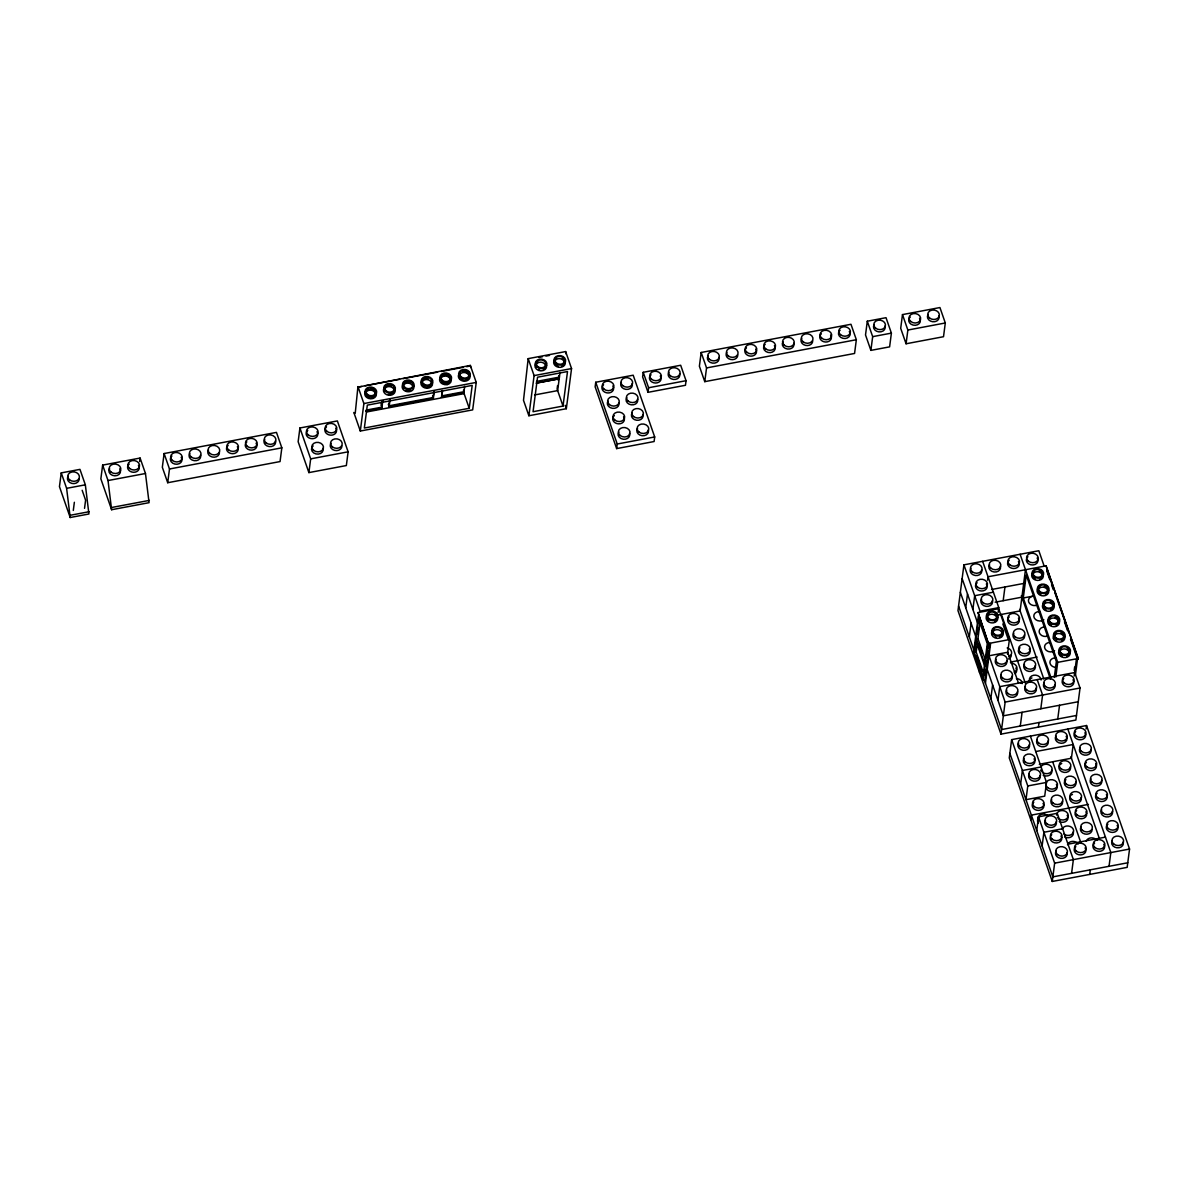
<?xml version="1.0" encoding="UTF-8"?>
<svg xmlns="http://www.w3.org/2000/svg" width="1189" height="1189" viewBox="0 0 1189 1189"><rect width="100%" height="100%" fill="white"/><g stroke="black" fill="none" stroke-linecap="round" stroke-linejoin="round"><path stroke-width="1.5" d="M61.234 472.895L59.45 486.628L70.196 517.512L88.922 513.99L85.34 484.815L79.96 469.373L61.234 472.895L66.614 488.337L70.196 517.512M73.302 510.453L74.357 502.278M84.538 508.342L85.593 500.168L82.16 490.284M102.64 465.107L100.857 478.84L111.617 509.724L149.071 502.679L145.474 473.504L140.094 458.062L102.64 465.107L108.021 480.549L111.617 509.724M139.648 461.495L140.094 458.062M164.112 453.544L162.328 467.277L167.708 482.719L280.054 461.57L281.838 447.837L276.472 432.395L164.112 453.544L169.492 468.986L167.708 482.719M299.925 427.981L298.142 441.714L308.887 472.598L346.341 465.553L348.124 451.82L337.379 420.936L299.925 427.981L310.671 458.865L308.887 472.598M357.889 387.138L470.324 365.424L476.239 382.412L472.672 409.878L360.312 431.027L353.861 412.494L355.229 413.296L357.889 387.138L361.515 386.47M360.312 431.027L363.879 403.561L357.963 386.574M381.06 405.672L381.535 402.045M366.316 410.918L381.862 407.99L382.308 401.778M381.862 407.99L382.813 400.738M389.561 400.411L388.862 405.85L433.093 397.527L433.807 392.088M434.312 391.047L433.361 398.3L389.13 406.623L390.066 399.37M441.758 394.124L442.234 390.497M442.501 391.27L441.788 396.71L464.26 392.474L463.457 390.17M469.224 408.288L472.196 385.399L367.327 405.137L364.354 428.025L469.224 408.288L463.844 392.86L464.706 386.276M464.26 392.474L464.111 393.618L366.48 412.003M470.785 367.55L470.324 365.424M528.184 358.632L523.502 400.307L528.882 415.749L566.336 408.704L571.552 368.56L565.637 351.572L528.184 358.632L534.099 375.605L528.882 415.749M557.567 385.563L557.106 389.071L563.021 406.058L533.058 411.706L537.547 377.195L567.51 371.548L563.021 406.058M558.25 380.272L558.86 375.561L559.41 377.106L536.492 381.416M560.004 372.454L557.656 390.616L534.738 394.926M565.637 351.572L566.068 353.95M595.734 382.249L595.139 386.826L616.645 448.595L654.099 441.535L654.693 436.958L633.187 375.204L595.734 382.249L617.24 444.017L616.645 448.595M643.219 372.306L642.625 376.883L648.005 392.325L685.459 385.281L686.053 380.703L680.673 365.261L643.219 372.306L648.6 387.748L648.005 392.325M701.168 352.479L699.385 366.212L704.765 381.654L854.564 353.46L856.348 339.727L850.967 324.285L701.168 352.479L706.548 367.921L704.765 381.654M867.301 321.208L865.518 334.941L870.883 350.383L889.61 346.861L891.393 333.128L886.013 317.686L867.301 321.208L872.667 336.65L870.883 350.383M902.481 314.595L900.697 328.327L906.077 343.77L943.516 336.71L945.3 322.977L939.934 307.55L902.481 314.595L907.861 330.037L906.077 343.77M1044.195 566.187L1038.829 550.745L963.922 564.849L957.977 610.626L1000.975 734.133L1075.882 720.044L1080.043 688L1074.663 672.558L999.771 686.662L997.987 700.395M965.721 607.757L967.504 594.024M969.317 636.918L971.101 623.185M972.884 609.452L974.668 595.719L993.395 592.196M1007.484 654.173L1009.387 639.578L998.641 608.694L978.042 612.573L988.683 644.289L990.556 643.933L985.443 683.244M974.326 652.464L978.681 619.008L987.271 643.71L982.931 677.165L974.326 652.464L976.199 652.107L977.521 641.956M975.693 650.398L976.169 646.712M977.834 633.841L978.562 628.312M977.804 639.786L980.316 620.42M987.569 580.202L988.014 576.769L1046.067 565.845L1078.319 658.483L1076.372 659.405L1074.217 675.991M979.483 672.38L980.078 667.802M983.258 680.376L988.029 643.576L978.354 615.798L973.583 652.583L983.258 680.376L985.131 680.019L989.902 643.234M988.683 644.289L978.042 612.573M985.027 675.129L985.755 669.541M986.171 666.241L986.87 660.965M987.405 656.833L988.104 651.379M988.579 647.752L989.144 643.353M998.166 612.35L998.775 607.638L982.649 561.327M1003.174 600.698L1004.958 586.965M990.823 698.686L992.607 684.953M1000.975 734.133L1005.136 702.09L989.01 655.778L1007.737 652.256L1018.497 683.14M1025.468 569.709L1020.117 610.908L998.715 614.936M1050.972 677.522L1023.283 597.978L1026.256 575.09L1056.352 661.56L1054.301 677.403M1011.646 739.632L1009.268 757.943L1052.265 881.45L1127.172 867.361L1129.55 849.05L1086.553 725.528L1011.646 739.632L1027.772 785.944L1025.988 799.677L1044.715 796.154L1046.498 782.421L1030.373 736.11M1020.296 726.033L1022.079 712.3M1046.067 565.845L1078.245 659.048M1020.608 784.235L1022.391 770.502L1041.118 766.979M1038.428 727.088L1039.023 722.511M1040.806 708.778L1042.59 695.045L1037.209 679.603M1030.774 819.697L1031.368 815.119L1088.425 804.388M1055.817 677.002L1057.72 662.347L1020.103 554.267M1036.734 830.561L1038.517 816.828L1057.244 813.306L1073.37 859.617L1071.586 873.35M1057.749 718.988L1059.533 705.255M1042.114 846.003L1043.897 832.27L1062.624 828.748M1074.202 670.447L1074.648 667.014M1075.54 668.545L1076.015 664.919M1075.406 675.248L1077.635 658.082L1070.695 638.121M1052.265 881.45L1054.643 863.155L1038.517 816.828M1086.107 728.961L1086.553 725.528M1089.719 874.405L1090.313 869.828M1109.04 866.305L1110.823 852.572L1067.826 729.05M986.335 664.948L986.558 663.299M402.447 385.399L402.343 385.622A5.856 4.726 7.4 0 0 403.948 390.26L405.181 391.047A5.856 4.726 7.4 0 0 412.211 390.512A5.856 4.726 7.4 0 0 413.014 384.805M1046.959 593.43L1047.152 593.222A4.89 3.939 7.4 0 0 1047.628 592.285M1043.883 603.269L1043.154 604.027A5.856 4.726 7.4 0 0 1045.012 610.343A5.856 4.726 7.4 0 0 1052.815 609.734A5.856 4.726 7.4 0 0 1052.339 603.313M1054.628 634.138L1053.915 634.896A5.856 4.726 7.4 0 0 1055.758 641.213A5.856 4.726 7.4 0 0 1063.575 640.618A5.856 4.726 7.4 0 0 1063.085 634.198M559.187 378.786L536.298 383.111L559.187 378.786L558.652 377.24M365.142 385.786L399.578 379.306M403.205 378.622L437.626 372.142M441.253 371.458L462.997 367.371M466.623 366.688L470.25 366.004M538.78 357.443L542.347 356.774M545.914 356.106L549.481 355.437M363.879 403.561L476.239 382.412M534.099 375.605L571.552 368.56M366.049 410.146L381.595 407.218M441.52 395.937L463.992 391.716M365.93 411.275L369.407 410.621M372.885 409.967L381.58 408.332M397.498 405.345L406.385 403.666M409.937 402.997L413.49 402.328M417.042 401.659L425.93 399.994M441.238 397.111L444.716 396.457M448.194 395.803L451.671 395.149M455.149 394.495L463.844 392.86M66.614 488.337L85.34 484.815M108.021 480.549L145.474 473.504M169.492 468.986L281.838 447.837M706.548 367.921L856.348 339.727M872.667 336.65L891.393 333.128M907.861 330.037L945.3 322.977M648.6 387.748L686.053 380.703M310.671 458.865L348.124 451.82M70.493 515.223L89.22 511.701M111.915 507.435L149.368 500.391M617.24 444.017L654.693 436.958M991.581 589.491L1024.576 583.279M995.148 602.214L1022.793 597.012M1023.283 597.978L1033.954 595.971M998.775 607.638L980.048 611.161L963.922 564.849M988.787 643.457L1009.387 639.578M1053.409 638.493L1054.346 638.315A4.89 3.939 7.4 0 1 1059.577 633.529A4.89 3.939 7.4 0 1 1063.278 639.533M1063.709 636.546L1064.645 636.368M1010.382 662.095L1037.135 657.056M1057.72 662.347L1078.319 658.483M1005.136 702.09L1080.043 688M1078.26 701.733L1003.353 715.823L987.227 669.511M1076.476 715.466L1001.569 729.556L984.254 679.811M1035.738 751.552L1073.191 744.492L1071.408 758.225L1039.305 764.274M1027.772 785.944L1046.498 782.421M1068.004 844.19L1105.443 837.13M1054.643 863.155L1129.55 849.05M1127.766 862.783L1052.86 876.873L1009.862 753.365M1040.851 594.574L1040.538 594.47A4.89 3.939 7.4 0 1 1039.513 593.801M1049.976 602.124L1051.106 602.526M391.553 386.321L390.691 386.009A5.856 4.726 7.4 0 0 386.276 386.351M1060.737 632.994L1061.851 633.41M1047.033 570.185L1053.409 588.481M1055 593.043L1068.762 632.607M1046.855 571.21L1049.783 579.638M1051.537 584.691L1053.305 589.744M1064.452 621.773L1067.484 630.467M1070.501 639.147L1076.952 657.68M1021.381 595.659L1050.452 679.157M1019.597 609.392L1043.823 678.978M1070.888 756.709L1099.349 838.468M1001.391 614.431L1025.29 683.051M1052.681 761.748L1080.756 842.377M1002.847 623.957L1008.019 638.775M962.139 578.582L977.67 623.185M985.993 661.649L977.953 638.597L976.08 638.954L984.685 663.655M978.889 643.561L982.322 653.43M960.355 592.315L976.481 638.627M975.872 640.618L984.477 665.32M976.199 652.107L983.66 673.509M976.659 655.704L982.099 671.339M958.572 606.048L974.103 650.651M565.147 405.271L566.336 408.704M443.854 375.352L444.121 376.125M447.079 384.612L446.796 383.839A4.89 3.939 7.4 0 0 447.971 383.482M432.558 395.982L433.361 398.3M388.313 404.305L389.13 406.623M79.128 479.033A5.856 4.726 7.4 0 1 71.875 483.403A5.856 4.726 7.4 0 1 68.174 476.328M119.703 468.852A5.856 4.726 7.4 0 1 114.798 475.808A5.856 4.726 7.4 0 1 109.581 468.54M138.429 465.33A5.856 4.726 7.4 0 1 136.854 471.528A5.856 4.726 7.4 0 1 129.006 470.458A5.856 4.726 7.4 0 1 129.215 464.067M219.46 452.623A5.856 4.726 7.4 0 1 212.207 456.992A5.856 4.726 7.4 0 1 208.506 449.918M181.174 457.275A5.856 4.726 7.4 0 1 177.027 464.23A5.856 4.726 7.4 0 1 170.488 458.092M171.053 456.977A5.856 4.726 7.4 0 1 171.959 456.011M200.51 454.911A5.856 4.726 7.4 0 1 194.223 460.663A5.856 4.726 7.4 0 1 189.779 453.455M237.354 446.707A5.856 4.726 7.4 0 1 235.779 452.92A5.856 4.726 7.4 0 1 227.931 451.85A5.856 4.726 7.4 0 1 228.139 445.444M256.081 443.185A5.856 4.726 7.4 0 1 251.934 450.141A5.856 4.726 7.4 0 1 245.395 444.002M245.96 442.873A5.856 4.726 7.4 0 1 246.866 441.922M275.417 440.822A5.856 4.726 7.4 0 1 269.13 446.559A5.856 4.726 7.4 0 1 264.686 439.35M316.987 431.726A5.856 4.726 7.4 0 1 315.412 437.938A5.856 4.726 7.4 0 1 307.565 436.853A5.856 4.726 7.4 0 1 307.773 430.463M335.714 428.203A5.856 4.726 7.4 0 1 334.139 434.416A5.856 4.726 7.4 0 1 326.291 433.331A5.856 4.726 7.4 0 1 326.499 426.94M341.912 446.038A5.856 4.726 7.4 0 1 334.659 450.393A5.856 4.726 7.4 0 1 330.958 443.334M322.962 448.327A5.856 4.726 7.4 0 1 315.932 453.916A5.856 4.726 7.4 0 1 313.138 445.905M1054.821 633.945A5.856 4.726 7.4 0 1 1056.01 633.232M1062.535 640.336A4.89 3.939 7.4 0 1 1061.539 640.93M1056.664 640.782A4.89 3.939 7.4 0 1 1055.639 640.128M1044.076 603.076A5.856 4.726 7.4 0 1 1045.265 602.347M1039.885 586.905A5.856 4.726 7.4 0 0 1038.844 594.337L1040.063 595.139A5.856 4.726 7.4 0 0 1048.014 593.638L1048.564 592.508A5.856 4.726 7.4 0 0 1046.959 587.886M1044.314 586.578A5.856 4.726 7.4 0 1 1045.726 587.084M1046.409 594.01A4.89 3.939 7.4 0 1 1045.413 594.619M1038.725 592.969A4.89 3.939 7.4 0 1 1038.22 591.988M1038.175 589.952A4.89 3.939 7.4 0 1 1043.452 587.203A4.89 3.939 7.4 0 1 1047.762 591.26M1057.705 618.756A5.856 4.726 7.4 0 1 1057.482 625.741A5.856 4.726 7.4 0 1 1048.921 624.567A5.856 4.726 7.4 0 1 1050.645 617.79M1055.059 617.448A5.856 4.726 7.4 0 1 1056.486 617.968M1059.681 651.706A4.89 3.939 7.4 0 1 1066.191 649.268A4.89 3.939 7.4 0 1 1068.658 654.976M1067.9 655.778A4.89 3.939 7.4 0 1 1066.905 656.373M1062.045 656.224A4.89 3.939 7.4 0 1 1059.726 653.757M1038.933 571.136A5.856 4.726 7.4 0 1 1042.634 578.196A5.856 4.726 7.4 0 1 1033.464 578.909A5.856 4.726 7.4 0 1 1034.504 571.478M1067.232 648.852A5.856 4.726 7.4 0 1 1068.941 656.06A5.856 4.726 7.4 0 1 1059.994 655.793A5.856 4.726 7.4 0 1 1061.391 648.674M1051.775 609.452A4.89 3.939 7.4 0 1 1050.779 610.046M1045.919 609.898A4.89 3.939 7.4 0 1 1044.105 608.396M1043.585 607.43A4.89 3.939 7.4 0 1 1048.193 602.6A4.89 3.939 7.4 0 1 1052.993 607.713M1057.155 624.894A4.89 3.939 7.4 0 1 1056.159 625.488M1051.284 625.34A4.89 3.939 7.4 0 1 1050.273 624.686M1049.471 623.839A4.89 3.939 7.4 0 1 1048.966 622.873M1048.921 620.821A4.89 3.939 7.4 0 1 1054.197 618.087A4.89 3.939 7.4 0 1 1058.522 622.144M1041.029 578.567A4.89 3.939 7.4 0 1 1040.033 579.177M1035.158 579.028A4.89 3.939 7.4 0 1 1033.345 577.527M1032.84 576.546A4.89 3.939 7.4 0 1 1037.432 571.716A4.89 3.939 7.4 0 1 1042.248 576.843M992.339 600.623A5.856 4.726 7.4 0 1 986.067 606.36A5.856 4.726 7.4 0 1 981.609 599.152M1006.682 660.683A5.856 4.726 7.4 0 1 1000.41 666.42A5.856 4.726 7.4 0 1 995.951 659.211M1012.062 676.125A5.856 4.726 7.4 0 1 1005.775 681.862A5.856 4.726 7.4 0 1 1001.331 674.653M986.35 584.022A5.856 4.726 7.4 0 1 984.789 590.234A5.856 4.726 7.4 0 1 976.942 589.164A5.856 4.726 7.4 0 1 977.135 582.759M981.594 569.754A5.856 4.726 7.4 0 1 975.307 575.491A5.856 4.726 7.4 0 1 970.863 568.283M994.792 614.163A5.856 4.726 7.4 0 1 996.501 621.371A5.856 4.726 7.4 0 1 987.554 621.089A5.856 4.726 7.4 0 1 988.951 613.985M1002.342 631.404A5.856 4.726 7.4 0 1 997.437 638.374A5.856 4.726 7.4 0 1 992.221 631.091M993.127 630.14A5.856 4.726 7.4 0 1 994.316 629.412M996.219 620.286A4.89 3.939 7.4 0 1 994.465 621.684M988.579 620.866A4.89 3.939 7.4 0 1 987.791 620.034M987.093 618.027A4.89 3.939 7.4 0 1 992.503 614.282A4.89 3.939 7.4 0 1 996.679 619.35M992.458 633.469A4.89 3.939 7.4 0 1 998.507 629.843A4.89 3.939 7.4 0 1 1001.599 635.729M1000.841 636.516A4.89 3.939 7.4 0 1 999.845 637.126M996.159 637.408A4.89 3.939 7.4 0 1 994.97 636.977M1018.423 561.535A5.856 4.726 7.4 0 1 1016.863 567.748A5.856 4.726 7.4 0 1 1009.015 566.677A5.856 4.726 7.4 0 1 1009.223 560.272M1000.321 566.217A5.856 4.726 7.4 0 1 994.034 571.968A5.856 4.726 7.4 0 1 989.59 564.745M1037.15 558.013A5.856 4.726 7.4 0 1 1033.018 564.968A5.856 4.726 7.4 0 1 1026.479 558.83M1027.028 557.7A5.856 4.726 7.4 0 1 1027.935 556.749M1018.453 618.176A5.856 4.726 7.4 0 1 1016.877 624.388A5.856 4.726 7.4 0 1 1009.03 623.304A5.856 4.726 7.4 0 1 1009.238 616.913M1024.442 634.777A5.856 4.726 7.4 0 1 1018.156 640.514A5.856 4.726 7.4 0 1 1013.712 633.306M1011.319 654.976A5.856 4.726 7.4 0 1 1008.48 659.003M1029.213 649.045A5.856 4.726 7.4 0 1 1027.638 655.258A5.856 4.726 7.4 0 1 1019.79 654.188A5.856 4.726 7.4 0 1 1019.999 647.797M1007.187 647.96A5.856 4.726 7.4 0 1 1011.557 652.062A5.856 4.726 7.4 0 1 1008.777 656.714M1011.036 663.194A5.856 4.726 7.4 0 1 1016.758 666.895A5.856 4.726 7.4 0 1 1014.158 672.142M1015.852 668.01A5.856 4.726 7.4 0 1 1015.049 673.717M1020.281 682.441A5.856 4.726 7.4 0 1 1021.232 683.452M1016.417 678.637A5.856 4.726 7.4 0 1 1022.362 683.571M1035.188 665.662A5.856 4.726 7.4 0 1 1028.916 671.399A5.856 4.726 7.4 0 1 1024.457 664.19M1029.109 681.981A5.856 4.726 7.4 0 1 1029.837 679.618M1030.744 678.666A5.856 4.726 7.4 0 1 1031.933 677.953M1030.239 682.085A5.856 4.726 7.4 0 1 1033.627 675.233A5.856 4.726 7.4 0 1 1041.088 680.034M1037.269 605.052A5.856 4.726 7.4 0 1 1028.634 601.902A5.856 4.726 7.4 0 1 1034.148 596.105M1043.838 619.766A5.856 4.726 7.4 0 1 1034.267 617.938A5.856 4.726 7.4 0 1 1039.528 611.547M1048.014 635.922A5.856 4.726 7.4 0 1 1039.379 632.786A5.856 4.726 7.4 0 1 1044.893 626.975M1054.584 650.651A5.856 4.726 7.4 0 1 1045.027 648.822A5.856 4.726 7.4 0 1 1050.273 642.417M1055.862 667.356A5.856 4.726 7.4 0 1 1049.917 662.436A5.856 4.726 7.4 0 1 1055.654 657.859M1036.154 688.03A5.856 4.726 7.4 0 1 1029.882 693.782A5.856 4.726 7.4 0 1 1025.423 686.558M1017.427 691.552A5.856 4.726 7.4 0 1 1011.155 697.304A5.856 4.726 7.4 0 1 1006.697 690.081M1072.998 679.826A5.856 4.726 7.4 0 1 1071.423 686.038A5.856 4.726 7.4 0 1 1063.575 684.953A5.856 4.726 7.4 0 1 1063.783 678.562M1054.881 684.507A5.856 4.726 7.4 0 1 1048.609 690.244A5.856 4.726 7.4 0 1 1044.15 683.036M562.338 358.588A5.856 4.726 7.4 0 1 564.612 365.127A5.856 4.726 7.4 0 1 556.66 366.628A5.856 4.726 7.4 0 1 554.386 360.074M555.293 359.123A5.856 4.726 7.4 0 1 556.482 358.409M545.781 363.908A5.856 4.726 7.4 0 1 540.876 370.879A5.856 4.726 7.4 0 1 535.659 363.596M536.566 362.645A5.856 4.726 7.4 0 1 537.755 361.932M554.817 363.477A4.89 3.939 7.4 0 1 557.745 358.84A4.89 3.939 7.4 0 1 563.883 361.07A4.89 3.939 7.4 0 1 562.011 366.108M558.325 366.39A4.89 3.939 7.4 0 1 555.322 364.458M535.897 365.974A4.89 3.939 7.4 0 1 541.946 362.348A4.89 3.939 7.4 0 1 545.038 368.233M544.28 369.036A4.89 3.939 7.4 0 1 543.284 369.63M539.598 369.913A4.89 3.939 7.4 0 1 538.409 369.482M451.3 380.153A5.856 4.726 7.4 0 1 442.62 384.002L441.401 383.215A5.856 4.726 7.4 0 1 439.781 378.578L440.346 377.448A5.856 4.726 7.4 0 1 441.253 376.497M442.442 375.783A5.856 4.726 7.4 0 1 450.468 377.76M449.724 382.085A4.89 3.939 7.4 0 1 448.966 382.888M445.548 383.928A4.89 3.939 7.4 0 1 442.07 382.665M440.584 379.826A4.89 3.939 7.4 0 1 446.009 376.081A4.89 3.939 7.4 0 1 450.185 381.149M402.893 384.493A5.856 4.726 7.4 0 1 410.844 383.007M393.336 387.317A5.856 4.726 7.4 0 1 394.391 393.083L393.485 394.035A5.856 4.726 7.4 0 1 385.221 393.782A5.856 4.726 7.4 0 1 385.073 387.064M393.544 392.652A4.89 3.939 7.4 0 1 392.786 393.455M391.79 394.049A4.89 3.939 7.4 0 1 388.104 394.332M384.597 391.434A4.89 3.939 7.4 0 1 386.247 387.317A4.89 3.939 7.4 0 1 391.642 387.198L392.667 387.852A4.89 3.939 7.4 0 1 394.005 391.716M431.741 381.283A5.856 4.726 7.4 0 1 426.836 388.253A5.856 4.726 7.4 0 1 421.619 380.97M423.715 379.306A5.856 4.726 7.4 0 1 428.144 378.964M468.451 378.563A4.89 3.939 7.4 0 1 467.693 379.35M466.697 379.96A4.89 3.939 7.4 0 1 465.523 380.317M464.275 380.406A4.89 3.939 7.4 0 1 461.822 379.811M460.797 379.142A4.89 3.939 7.4 0 1 460.009 378.31M459.504 377.329A4.89 3.939 7.4 0 1 464.096 372.499A4.89 3.939 7.4 0 1 468.912 377.626M376.393 394.258A5.856 4.726 7.4 0 1 368.412 398.389A5.856 4.726 7.4 0 1 366.346 390.587M367.55 389.873A5.856 4.726 7.4 0 1 368.947 389.442M370.448 389.323A5.856 4.726 7.4 0 1 373.391 390.051M374.609 390.839A5.856 4.726 7.4 0 1 375.561 391.85M469.194 374.238A5.856 4.726 7.4 0 1 467.619 380.45A5.856 4.726 7.4 0 1 459.771 379.365A5.856 4.726 7.4 0 1 459.98 372.974M462.566 371.815A5.856 4.726 7.4 0 1 468.243 373.227M410.517 390.527A4.89 3.939 7.4 0 1 405.642 390.378M403.829 388.877A4.89 3.939 7.4 0 1 403.324 387.911M403.279 385.86A4.89 3.939 7.4 0 1 409.179 383.244A4.89 3.939 7.4 0 1 412.732 388.194M421.857 383.348A4.89 3.939 7.4 0 1 428.516 379.9A4.89 3.939 7.4 0 1 430.24 386.41M429.244 387.005A4.89 3.939 7.4 0 1 423.358 386.202M422.556 385.355A4.89 3.939 7.4 0 1 422.05 384.389M374.817 396.175A4.89 3.939 7.4 0 1 374.059 396.977M373.064 397.572A4.89 3.939 7.4 0 1 369.378 397.854M368.189 397.423A4.89 3.939 7.4 0 1 365.87 394.956M365.692 393.931A4.89 3.939 7.4 0 1 371.102 390.17A4.89 3.939 7.4 0 1 375.278 395.238M1056.189 821.733A5.856 4.726 7.4 0 1 1049.917 827.47A5.856 4.726 7.4 0 1 1045.458 820.261M1066.934 852.602A5.856 4.726 7.4 0 1 1060.662 858.354A5.856 4.726 7.4 0 1 1056.204 851.131M1060.96 836.001A5.856 4.726 7.4 0 1 1056.813 842.956A5.856 4.726 7.4 0 1 1050.273 836.818M1050.838 835.704A5.856 4.726 7.4 0 1 1051.745 834.737M1040.063 775.406A5.856 4.726 7.4 0 1 1033.791 781.158A5.856 4.726 7.4 0 1 1029.332 773.935M1034.073 758.805A5.856 4.726 7.4 0 1 1029.169 765.775A5.856 4.726 7.4 0 1 1023.952 758.493M1029.317 744.537A5.856 4.726 7.4 0 1 1023.03 750.274A5.856 4.726 7.4 0 1 1018.587 743.066M1103.778 844.398A5.856 4.726 7.4 0 1 1102.203 850.611A5.856 4.726 7.4 0 1 1094.37 849.541A5.856 4.726 7.4 0 1 1094.564 843.135M1085.052 847.92A5.856 4.726 7.4 0 1 1083.491 854.133A5.856 4.726 7.4 0 1 1075.644 853.063A5.856 4.726 7.4 0 1 1075.837 846.657M1066.147 736.318A5.856 4.726 7.4 0 1 1061.242 743.288A5.856 4.726 7.4 0 1 1056.025 736.006M1048.044 741A5.856 4.726 7.4 0 1 1041.757 746.751A5.856 4.726 7.4 0 1 1037.313 739.528M1070.353 766.652A5.856 4.726 7.4 0 1 1064.081 772.389A5.856 4.726 7.4 0 1 1059.622 765.181M1060.529 764.23A5.856 4.726 7.4 0 1 1061.732 763.516M1075.733 782.094A5.856 4.726 7.4 0 1 1068.703 787.698A5.856 4.726 7.4 0 1 1065.909 779.672M1056.397 784.458A5.856 4.726 7.4 0 1 1053.722 791.131A5.856 4.726 7.4 0 1 1045.77 787.727M1040.643 767.544A5.856 4.726 7.4 0 1 1048.683 764.72A5.856 4.726 7.4 0 1 1051.15 771.81A5.856 4.726 7.4 0 1 1042.248 772.181M1041.296 771.171A5.856 4.726 7.4 0 1 1040.687 770.011M1051.626 770.175A5.856 4.726 7.4 0 1 1049.649 775.109A5.856 4.726 7.4 0 1 1043.184 775.258M1043.05 803.422A5.856 4.726 7.4 0 1 1041.475 809.635A5.856 4.726 7.4 0 1 1033.627 808.55A5.856 4.726 7.4 0 1 1033.836 802.159M1062.386 801.059A5.856 4.726 7.4 0 1 1056.1 806.796A5.856 4.726 7.4 0 1 1051.656 799.588M1081.113 797.537A5.856 4.726 7.4 0 1 1074.826 803.274A5.856 4.726 7.4 0 1 1070.382 796.065M1071.289 795.114A5.856 4.726 7.4 0 1 1072.478 794.386M1056.59 815.089A5.856 4.726 7.4 0 1 1064.333 810.868A5.856 4.726 7.4 0 1 1066.979 818.448A5.856 4.726 7.4 0 1 1057.422 817.482M1038.696 821.005A5.856 4.726 7.4 0 1 1040.063 814.911A5.856 4.726 7.4 0 1 1047.762 815.565M1038.398 823.293A5.856 4.726 7.4 0 1 1038.294 818.552M1067.514 844.74A5.856 4.726 7.4 0 1 1072.315 841.411A5.856 4.726 7.4 0 1 1078.2 843.922M1086.241 841.218A5.856 4.726 7.4 0 1 1091.041 837.888A5.856 4.726 7.4 0 1 1096.927 840.4M1067.142 815.342A5.856 4.726 7.4 0 1 1066.34 821.034A5.856 4.726 7.4 0 1 1059.31 821.584M1073.132 831.943A5.856 4.726 7.4 0 1 1071.155 836.863A5.856 4.726 7.4 0 1 1064.675 837.011M1062.134 829.313A5.856 4.726 7.4 0 1 1070.189 826.474A5.856 4.726 7.4 0 1 1072.656 833.578A5.856 4.726 7.4 0 1 1063.754 833.935M1085.869 811.805A5.856 4.726 7.4 0 1 1081.722 818.76A5.856 4.726 7.4 0 1 1075.198 812.637M1075.748 811.507A5.856 4.726 7.4 0 1 1076.654 810.541M1092.082 829.654A5.856 4.726 7.4 0 1 1084.829 834.009A5.856 4.726 7.4 0 1 1081.128 826.95M1084.873 732.796A5.856 4.726 7.4 0 1 1083.313 739.008A5.856 4.726 7.4 0 1 1075.465 737.938A5.856 4.726 7.4 0 1 1075.659 731.532M1090.863 749.397A5.856 4.726 7.4 0 1 1084.591 755.134A5.856 4.726 7.4 0 1 1080.132 747.926M1095.634 763.68A5.856 4.726 7.4 0 1 1094.058 769.892A5.856 4.726 7.4 0 1 1086.211 768.807A5.856 4.726 7.4 0 1 1086.419 762.417M1101.609 780.281A5.856 4.726 7.4 0 1 1095.337 786.018A5.856 4.726 7.4 0 1 1090.878 778.81M1123.115 842.035A5.856 4.726 7.4 0 1 1116.843 847.772A5.856 4.726 7.4 0 1 1112.384 840.564M1117.14 825.434A5.856 4.726 7.4 0 1 1115.564 831.646A5.856 4.726 7.4 0 1 1107.717 830.576A5.856 4.726 7.4 0 1 1107.925 824.17M1106.379 794.549A5.856 4.726 7.4 0 1 1104.804 800.762A5.856 4.726 7.4 0 1 1096.957 799.692A5.856 4.726 7.4 0 1 1097.165 793.286M1112.369 811.151A5.856 4.726 7.4 0 1 1106.082 816.902A5.856 4.726 7.4 0 1 1101.638 809.679M648.258 429.942A5.856 4.726 7.4 0 1 641.986 435.694A5.856 4.726 7.4 0 1 637.527 428.471M629.531 433.465A5.856 4.726 7.4 0 1 623.259 439.217A5.856 4.726 7.4 0 1 618.8 431.993M623.556 416.863A5.856 4.726 7.4 0 1 621.981 423.076A5.856 4.726 7.4 0 1 614.133 422.006A5.856 4.726 7.4 0 1 614.341 415.6M632.132 383.631A5.856 4.726 7.4 0 1 625.86 389.368A5.856 4.726 7.4 0 1 621.401 382.159M642.877 414.5A5.856 4.726 7.4 0 1 636.605 420.252A5.856 4.726 7.4 0 1 632.147 413.044M612.796 385.994A5.856 4.726 7.4 0 1 611.22 392.207A5.856 4.726 7.4 0 1 603.373 391.122A5.856 4.726 7.4 0 1 603.581 384.731M637.512 399.073A5.856 4.726 7.4 0 1 631.225 404.81A5.856 4.726 7.4 0 1 626.781 397.602M618.785 402.595A5.856 4.726 7.4 0 1 612.498 408.332A5.856 4.726 7.4 0 1 608.055 401.124M679.618 373.688A5.856 4.726 7.4 0 1 673.331 379.425A5.856 4.726 7.4 0 1 668.887 372.216M660.281 376.051A5.856 4.726 7.4 0 1 658.706 382.264A5.856 4.726 7.4 0 1 650.859 381.179A5.856 4.726 7.4 0 1 651.067 374.788M718.84 357.369A5.856 4.726 7.4 0 1 712.553 363.121A5.856 4.726 7.4 0 1 708.109 355.912M737.789 355.08A5.856 4.726 7.4 0 1 730.536 359.45A5.856 4.726 7.4 0 1 726.836 352.375M755.684 349.165A5.856 4.726 7.4 0 1 754.108 355.377A5.856 4.726 7.4 0 1 746.261 354.307A5.856 4.726 7.4 0 1 746.469 347.901M774.411 345.642A5.856 4.726 7.4 0 1 770.264 352.598A5.856 4.726 7.4 0 1 763.724 346.46M764.289 345.33A5.856 4.726 7.4 0 1 765.196 344.379M849.303 331.538A5.856 4.726 7.4 0 1 845.171 338.493A5.856 4.726 7.4 0 1 838.631 332.37M839.181 331.241A5.856 4.726 7.4 0 1 840.088 330.289M830.576 335.075A5.856 4.726 7.4 0 1 829.015 341.273A5.856 4.726 7.4 0 1 821.168 340.203A5.856 4.726 7.4 0 1 821.361 333.812M793.747 343.279A5.856 4.726 7.4 0 1 787.46 349.016A5.856 4.726 7.4 0 1 783.016 341.808M812.696 340.99A5.856 4.726 7.4 0 1 805.429 345.36A5.856 4.726 7.4 0 1 801.728 338.285M884.958 326.113A5.856 4.726 7.4 0 1 878.686 331.85A5.856 4.726 7.4 0 1 874.227 324.642M938.879 315.962A5.856 4.726 7.4 0 1 932.592 321.714A5.856 4.726 7.4 0 1 928.148 314.49M919.543 318.325A5.856 4.726 7.4 0 1 915.396 325.281A5.856 4.726 7.4 0 1 908.857 319.142M909.422 318.028A5.856 4.726 7.4 0 1 910.328 317.062M69.527 479.806A5.856 4.726 7.4 0 0 79.247 477.978A5.856 4.726 7.4 0 0 71.964 471.944A5.856 4.726 7.4 0 0 69.527 479.806M110.934 472.003A5.856 4.726 7.4 0 0 120.669 470.175A5.856 4.726 7.4 0 0 113.386 464.141A5.856 4.726 7.4 0 0 110.934 472.003M129.66 468.481A5.856 4.726 7.4 0 0 139.395 466.653A5.856 4.726 7.4 0 0 132.113 460.619A5.856 4.726 7.4 0 0 129.66 468.481M209.858 453.395A5.856 4.726 7.4 0 0 219.579 451.567A5.856 4.726 7.4 0 0 212.296 445.533A5.856 4.726 7.4 0 0 209.858 453.395M172.405 460.44A5.856 4.726 7.4 0 0 182.125 458.612A5.856 4.726 7.4 0 0 174.842 452.578A5.856 4.726 7.4 0 0 172.405 460.44M191.132 456.918A5.856 4.726 7.4 0 0 200.852 455.09A5.856 4.726 7.4 0 0 193.569 449.056A5.856 4.726 7.4 0 0 191.132 456.918M247.312 446.351A5.856 4.726 7.4 0 0 257.032 444.523A5.856 4.726 7.4 0 0 249.749 438.488A5.856 4.726 7.4 0 0 247.312 446.351M266.024 442.828A5.856 4.726 7.4 0 0 275.759 440.985A5.856 4.726 7.4 0 0 268.476 434.966A5.856 4.726 7.4 0 0 266.024 442.828M228.585 449.873A5.856 4.726 7.4 0 0 238.305 448.045A5.856 4.726 7.4 0 0 231.023 442.011A5.856 4.726 7.4 0 0 228.585 449.873M308.204 434.892A5.856 4.726 7.4 0 0 317.939 433.049A5.856 4.726 7.4 0 0 310.656 427.014A5.856 4.726 7.4 0 0 308.204 434.892M326.93 431.354A5.856 4.726 7.4 0 0 336.665 429.526A5.856 4.726 7.4 0 0 329.383 423.492A5.856 4.726 7.4 0 0 326.93 431.354M332.311 446.796A5.856 4.726 7.4 0 0 342.046 444.968A5.856 4.726 7.4 0 0 334.763 438.934A5.856 4.726 7.4 0 0 332.311 446.796M313.584 450.319A5.856 4.726 7.4 0 0 323.319 448.491A5.856 4.726 7.4 0 0 316.036 442.457A5.856 4.726 7.4 0 0 313.584 450.319M1055.267 638.374A5.856 4.726 7.4 0 0 1064.987 636.546A5.856 4.726 7.4 0 0 1057.705 630.512A5.856 4.726 7.4 0 0 1055.267 638.374M1044.507 607.49A5.856 4.726 7.4 0 0 1054.242 605.662A5.856 4.726 7.4 0 0 1046.959 599.628A5.856 4.726 7.4 0 0 1044.507 607.49M1039.141 592.048A5.856 4.726 7.4 0 0 1048.861 590.22A5.856 4.726 7.4 0 0 1041.579 584.185A5.856 4.726 7.4 0 0 1039.141 592.048M1055.936 637.839A4.89 3.939 7.4 0 0 1064.051 636.308A4.89 3.939 7.4 0 0 1057.972 631.285A4.89 3.939 7.4 0 0 1055.936 637.839M1049.887 622.932A5.856 4.726 7.4 0 0 1059.622 621.104A5.856 4.726 7.4 0 0 1052.339 615.07A5.856 4.726 7.4 0 0 1049.887 622.932M1045.19 606.955A4.89 3.939 7.4 0 0 1053.291 605.424A4.89 3.939 7.4 0 0 1047.227 600.4A4.89 3.939 7.4 0 0 1045.19 606.955M1061.316 653.281A4.89 3.939 7.4 0 0 1069.431 651.75A4.89 3.939 7.4 0 0 1063.352 646.727A4.89 3.939 7.4 0 0 1061.316 653.281M1060.633 653.816A5.856 4.726 7.4 0 0 1070.368 651.988A5.856 4.726 7.4 0 0 1063.085 645.954A5.856 4.726 7.4 0 0 1060.633 653.816M1033.761 576.62A5.856 4.726 7.4 0 0 1043.496 574.777A5.856 4.726 7.4 0 0 1036.214 568.758A5.856 4.726 7.4 0 0 1033.761 576.62M1034.445 576.071A4.89 3.939 7.4 0 0 1042.545 574.555A4.89 3.939 7.4 0 0 1036.481 569.516A4.89 3.939 7.4 0 0 1034.445 576.071M1050.571 622.397A4.89 3.939 7.4 0 0 1058.671 620.866A4.89 3.939 7.4 0 0 1052.607 615.843A4.89 3.939 7.4 0 0 1050.571 622.397M1039.81 591.513A4.89 3.939 7.4 0 0 1047.925 589.997A4.89 3.939 7.4 0 0 1041.846 584.958A4.89 3.939 7.4 0 0 1039.81 591.513M982.961 602.63A5.856 4.726 7.4 0 0 992.696 600.802A5.856 4.726 7.4 0 0 985.399 594.768A5.856 4.726 7.4 0 0 982.961 602.63M1002.684 678.116A5.856 4.726 7.4 0 0 1012.404 676.288A5.856 4.726 7.4 0 0 1005.121 670.254A5.856 4.726 7.4 0 0 1002.684 678.116M997.303 662.674A5.856 4.726 7.4 0 0 1007.038 660.846A5.856 4.726 7.4 0 0 999.756 654.812A5.856 4.726 7.4 0 0 997.303 662.674M972.216 571.746A5.856 4.726 7.4 0 0 981.936 569.917A5.856 4.726 7.4 0 0 974.653 563.883A5.856 4.726 7.4 0 0 972.216 571.746M977.581 587.188A5.856 4.726 7.4 0 0 987.316 585.36A5.856 4.726 7.4 0 0 980.033 579.325A5.856 4.726 7.4 0 0 977.581 587.188M993.573 634.569A5.856 4.726 7.4 0 0 1003.308 632.726A5.856 4.726 7.4 0 0 996.025 626.707A5.856 4.726 7.4 0 0 993.573 634.569M988.193 619.127A5.856 4.726 7.4 0 0 997.928 617.299A5.856 4.726 7.4 0 0 990.645 611.265A5.856 4.726 7.4 0 0 988.193 619.127M994.257 634.019A4.89 3.939 7.4 0 0 1002.357 632.503A4.89 3.939 7.4 0 0 996.293 627.48A4.89 3.939 7.4 0 0 994.257 634.019M988.876 618.592A4.89 3.939 7.4 0 0 996.976 617.061A4.89 3.939 7.4 0 0 990.913 612.038A4.89 3.939 7.4 0 0 988.876 618.592M990.927 568.223A5.856 4.726 7.4 0 0 1000.662 566.395A5.856 4.726 7.4 0 0 993.38 560.361A5.856 4.726 7.4 0 0 990.927 568.223M1009.654 564.701A5.856 4.726 7.4 0 0 1019.389 562.873A5.856 4.726 7.4 0 0 1012.107 556.838A5.856 4.726 7.4 0 0 1009.654 564.701M1028.381 561.178A5.856 4.726 7.4 0 0 1038.116 559.35A5.856 4.726 7.4 0 0 1030.833 553.316A5.856 4.726 7.4 0 0 1028.381 561.178M1009.684 621.342A5.856 4.726 7.4 0 0 1019.419 619.499A5.856 4.726 7.4 0 0 1012.136 613.479A5.856 4.726 7.4 0 0 1009.684 621.342M1015.064 636.769A5.856 4.726 7.4 0 0 1024.784 634.941A5.856 4.726 7.4 0 0 1017.502 628.907A5.856 4.726 7.4 0 0 1015.064 636.769M1020.43 652.211A5.856 4.726 7.4 0 0 1030.164 650.383A5.856 4.726 7.4 0 0 1022.882 644.349A5.856 4.726 7.4 0 0 1020.43 652.211M1025.81 667.653A5.856 4.726 7.4 0 0 1035.545 665.825A5.856 4.726 7.4 0 0 1028.262 659.791A5.856 4.726 7.4 0 0 1025.81 667.653M1008.049 693.559A5.856 4.726 7.4 0 0 1017.784 691.73A5.856 4.726 7.4 0 0 1010.501 685.696A5.856 4.726 7.4 0 0 1008.049 693.559M1026.776 690.036A5.856 4.726 7.4 0 0 1036.511 688.208A5.856 4.726 7.4 0 0 1029.228 682.174A5.856 4.726 7.4 0 0 1026.776 690.036M1045.503 686.514A5.856 4.726 7.4 0 0 1055.237 684.686A5.856 4.726 7.4 0 0 1047.955 678.651A5.856 4.726 7.4 0 0 1045.503 686.514M1064.229 682.991A5.856 4.726 7.4 0 0 1073.964 681.148A5.856 4.726 7.4 0 0 1066.682 675.129A5.856 4.726 7.4 0 0 1064.229 682.991M537.012 367.074A5.856 4.726 7.4 0 0 546.747 365.246A5.856 4.726 7.4 0 0 539.464 359.212A5.856 4.726 7.4 0 0 537.012 367.074M555.739 363.552A5.856 4.726 7.4 0 0 565.474 361.724A5.856 4.726 7.4 0 0 558.176 355.689A5.856 4.726 7.4 0 0 555.739 363.552M537.681 366.539A4.89 3.939 7.4 0 0 545.796 365.008A4.89 3.939 7.4 0 0 539.732 359.985A4.89 3.939 7.4 0 0 537.681 366.539M556.407 363.017A4.89 3.939 7.4 0 0 564.522 361.486A4.89 3.939 7.4 0 0 558.458 356.462A4.89 3.939 7.4 0 0 556.407 363.017M441.699 380.926A5.856 4.726 7.4 0 0 451.434 379.083A5.856 4.726 7.4 0 0 444.151 373.064A5.856 4.726 7.4 0 0 441.699 380.926M404.245 387.971A5.856 4.726 7.4 0 0 413.98 386.143A5.856 4.726 7.4 0 0 406.697 380.108A5.856 4.726 7.4 0 0 404.245 387.971M385.518 391.493A5.856 4.726 7.4 0 0 395.253 389.665A5.856 4.726 7.4 0 0 387.971 383.631A5.856 4.726 7.4 0 0 385.518 391.493M442.367 380.376A4.89 3.939 7.4 0 0 450.482 378.86A4.89 3.939 7.4 0 0 444.418 373.836A4.89 3.939 7.4 0 0 442.367 380.376M422.972 384.448A5.856 4.726 7.4 0 0 432.707 382.62A5.856 4.726 7.4 0 0 425.424 376.586A5.856 4.726 7.4 0 0 422.972 384.448M404.929 387.436A4.89 3.939 7.4 0 0 413.029 385.905A4.89 3.939 7.4 0 0 406.965 380.881A4.89 3.939 7.4 0 0 404.929 387.436M461.094 376.854A4.89 3.939 7.4 0 0 469.209 375.338A4.89 3.939 7.4 0 0 463.145 370.299A4.89 3.939 7.4 0 0 461.094 376.854M460.425 377.403A5.856 4.726 7.4 0 0 470.16 375.561A5.856 4.726 7.4 0 0 462.863 369.541A5.856 4.726 7.4 0 0 460.425 377.403M366.792 395.016A5.856 4.726 7.4 0 0 376.527 393.187A5.856 4.726 7.4 0 0 369.244 387.153A5.856 4.726 7.4 0 0 366.792 395.016M367.475 394.48A4.89 3.939 7.4 0 0 375.575 392.95A4.89 3.939 7.4 0 0 369.511 387.926A4.89 3.939 7.4 0 0 367.475 394.48M423.656 383.913A4.89 3.939 7.4 0 0 431.756 382.382A4.89 3.939 7.4 0 0 425.692 377.359A4.89 3.939 7.4 0 0 423.656 383.913M386.202 390.958A4.89 3.939 7.4 0 0 394.302 389.427A4.89 3.939 7.4 0 0 388.238 384.404A4.89 3.939 7.4 0 0 386.202 390.958M1046.81 823.724A5.856 4.726 7.4 0 0 1056.545 821.896A5.856 4.726 7.4 0 0 1049.263 815.862A5.856 4.726 7.4 0 0 1046.81 823.724M1052.191 839.166A5.856 4.726 7.4 0 0 1061.911 837.338A5.856 4.726 7.4 0 0 1054.628 831.304A5.856 4.726 7.4 0 0 1052.191 839.166M1057.556 854.609A5.856 4.726 7.4 0 0 1067.291 852.781A5.856 4.726 7.4 0 0 1060.008 846.746A5.856 4.726 7.4 0 0 1057.556 854.609M1030.685 777.413A5.856 4.726 7.4 0 0 1040.42 775.585A5.856 4.726 7.4 0 0 1033.122 769.551A5.856 4.726 7.4 0 0 1030.685 777.413M1019.939 746.529A5.856 4.726 7.4 0 0 1029.659 744.7A5.856 4.726 7.4 0 0 1022.377 738.666A5.856 4.726 7.4 0 0 1019.939 746.529M1025.304 761.971A5.856 4.726 7.4 0 0 1035.039 760.143A5.856 4.726 7.4 0 0 1027.757 754.108A5.856 4.726 7.4 0 0 1025.304 761.971M1076.283 851.086A5.856 4.726 7.4 0 0 1086.018 849.258A5.856 4.726 7.4 0 0 1078.735 843.224A5.856 4.726 7.4 0 0 1076.283 851.086M1095.01 847.564A5.856 4.726 7.4 0 0 1104.744 845.736A5.856 4.726 7.4 0 0 1097.462 839.702A5.856 4.726 7.4 0 0 1095.01 847.564M1038.651 743.006A5.856 4.726 7.4 0 0 1048.386 741.178A5.856 4.726 7.4 0 0 1041.103 735.144A5.856 4.726 7.4 0 0 1038.651 743.006M1057.378 739.484A5.856 4.726 7.4 0 0 1067.113 737.656A5.856 4.726 7.4 0 0 1059.83 731.621A5.856 4.726 7.4 0 0 1057.378 739.484M1060.974 768.659A5.856 4.726 7.4 0 0 1070.709 766.816A5.856 4.726 7.4 0 0 1063.427 760.797A5.856 4.726 7.4 0 0 1060.974 768.659M1066.355 784.101A5.856 4.726 7.4 0 0 1076.075 782.258A5.856 4.726 7.4 0 0 1068.792 776.224A5.856 4.726 7.4 0 0 1066.355 784.101M1047.628 787.623A5.856 4.726 7.4 0 0 1057.363 785.78A5.856 4.726 7.4 0 0 1050.065 779.761A5.856 4.726 7.4 0 0 1047.628 787.623M1034.281 806.588A5.856 4.726 7.4 0 0 1044.001 804.745A5.856 4.726 7.4 0 0 1036.719 798.726A5.856 4.726 7.4 0 0 1034.281 806.588M1053.008 803.051A5.856 4.726 7.4 0 0 1062.728 801.223A5.856 4.726 7.4 0 0 1055.446 795.188A5.856 4.726 7.4 0 0 1053.008 803.051M1071.72 799.528A5.856 4.726 7.4 0 0 1081.455 797.7A5.856 4.726 7.4 0 0 1074.172 791.666A5.856 4.726 7.4 0 0 1071.72 799.528M1082.48 830.412A5.856 4.726 7.4 0 0 1092.201 828.584A5.856 4.726 7.4 0 0 1084.918 822.55A5.856 4.726 7.4 0 0 1082.48 830.412M1077.1 814.97A5.856 4.726 7.4 0 0 1086.835 813.142A5.856 4.726 7.4 0 0 1079.553 807.108A5.856 4.726 7.4 0 0 1077.1 814.97M1076.104 735.961A5.856 4.726 7.4 0 0 1085.839 734.133A5.856 4.726 7.4 0 0 1078.557 728.099A5.856 4.726 7.4 0 0 1076.104 735.961M1081.485 751.403A5.856 4.726 7.4 0 0 1091.22 749.56A5.856 4.726 7.4 0 0 1083.937 743.541A5.856 4.726 7.4 0 0 1081.485 751.403M1086.865 766.831A5.856 4.726 7.4 0 0 1096.585 765.003A5.856 4.726 7.4 0 0 1089.302 758.968A5.856 4.726 7.4 0 0 1086.865 766.831M1092.23 782.273A5.856 4.726 7.4 0 0 1101.965 780.445A5.856 4.726 7.4 0 0 1094.683 774.411A5.856 4.726 7.4 0 0 1092.23 782.273M1108.356 828.599A5.856 4.726 7.4 0 0 1118.091 826.771A5.856 4.726 7.4 0 0 1110.808 820.737A5.856 4.726 7.4 0 0 1108.356 828.599M1113.736 844.041A5.856 4.726 7.4 0 0 1123.471 842.198A5.856 4.726 7.4 0 0 1116.189 836.179A5.856 4.726 7.4 0 0 1113.736 844.041M1097.61 797.715A5.856 4.726 7.4 0 0 1107.345 795.887A5.856 4.726 7.4 0 0 1100.063 789.853A5.856 4.726 7.4 0 0 1097.61 797.715M1102.991 813.157A5.856 4.726 7.4 0 0 1112.711 811.329A5.856 4.726 7.4 0 0 1105.428 805.295A5.856 4.726 7.4 0 0 1102.991 813.157M620.153 435.471A5.856 4.726 7.4 0 0 629.888 433.643A5.856 4.726 7.4 0 0 622.605 427.609A5.856 4.726 7.4 0 0 620.153 435.471M638.879 431.949A5.856 4.726 7.4 0 0 648.614 430.121A5.856 4.726 7.4 0 0 641.332 424.087A5.856 4.726 7.4 0 0 638.879 431.949M614.772 420.029A5.856 4.726 7.4 0 0 624.507 418.201A5.856 4.726 7.4 0 0 617.225 412.167A5.856 4.726 7.4 0 0 614.772 420.029M633.499 416.507A5.856 4.726 7.4 0 0 643.234 414.679A5.856 4.726 7.4 0 0 635.952 408.644A5.856 4.726 7.4 0 0 633.499 416.507M622.754 385.622A5.856 4.726 7.4 0 0 632.489 383.794A5.856 4.726 7.4 0 0 625.206 377.76A5.856 4.726 7.4 0 0 622.754 385.622M609.407 404.587A5.856 4.726 7.4 0 0 619.127 402.759A5.856 4.726 7.4 0 0 611.845 396.725A5.856 4.726 7.4 0 0 609.407 404.587M628.134 401.065A5.856 4.726 7.4 0 0 637.854 399.236A5.856 4.726 7.4 0 0 630.571 393.202A5.856 4.726 7.4 0 0 628.134 401.065M604.027 389.145A5.856 4.726 7.4 0 0 613.762 387.317A5.856 4.726 7.4 0 0 606.479 381.283A5.856 4.726 7.4 0 0 604.027 389.145M651.513 379.217A5.856 4.726 7.4 0 0 661.247 377.374A5.856 4.726 7.4 0 0 653.95 371.354A5.856 4.726 7.4 0 0 651.513 379.217M670.239 375.694A5.856 4.726 7.4 0 0 679.959 373.851A5.856 4.726 7.4 0 0 672.677 367.817A5.856 4.726 7.4 0 0 670.239 375.694M709.461 359.375A5.856 4.726 7.4 0 0 719.182 357.547A5.856 4.726 7.4 0 0 711.899 351.513A5.856 4.726 7.4 0 0 709.461 359.375M728.188 355.853A5.856 4.726 7.4 0 0 737.908 354.025A5.856 4.726 7.4 0 0 730.626 347.991A5.856 4.726 7.4 0 0 728.188 355.853M746.915 352.33A5.856 4.726 7.4 0 0 756.635 350.502A5.856 4.726 7.4 0 0 749.352 344.468A5.856 4.726 7.4 0 0 746.915 352.33M765.642 348.808A5.856 4.726 7.4 0 0 775.362 346.98A5.856 4.726 7.4 0 0 768.079 340.946A5.856 4.726 7.4 0 0 765.642 348.808M821.807 338.226A5.856 4.726 7.4 0 0 831.542 336.398A5.856 4.726 7.4 0 0 824.259 330.364A5.856 4.726 7.4 0 0 821.807 338.226M840.534 334.704A5.856 4.726 7.4 0 0 850.269 332.875A5.856 4.726 7.4 0 0 842.986 326.841A5.856 4.726 7.4 0 0 840.534 334.704M784.354 345.286A5.856 4.726 7.4 0 0 794.089 343.443A5.856 4.726 7.4 0 0 786.806 337.423A5.856 4.726 7.4 0 0 784.354 345.286M803.08 341.763A5.856 4.726 7.4 0 0 812.815 339.92A5.856 4.726 7.4 0 0 805.533 333.886A5.856 4.726 7.4 0 0 803.08 341.763M875.58 328.119A5.856 4.726 7.4 0 0 885.315 326.276A5.856 4.726 7.4 0 0 878.032 320.242A5.856 4.726 7.4 0 0 875.58 328.119M910.774 321.491A5.856 4.726 7.4 0 0 920.494 319.663A5.856 4.726 7.4 0 0 913.211 313.628A5.856 4.726 7.4 0 0 910.774 321.491M929.501 317.968A5.856 4.726 7.4 0 0 939.221 316.14A5.856 4.726 7.4 0 0 931.938 310.106A5.856 4.726 7.4 0 0 929.501 317.968"/></g></svg>
